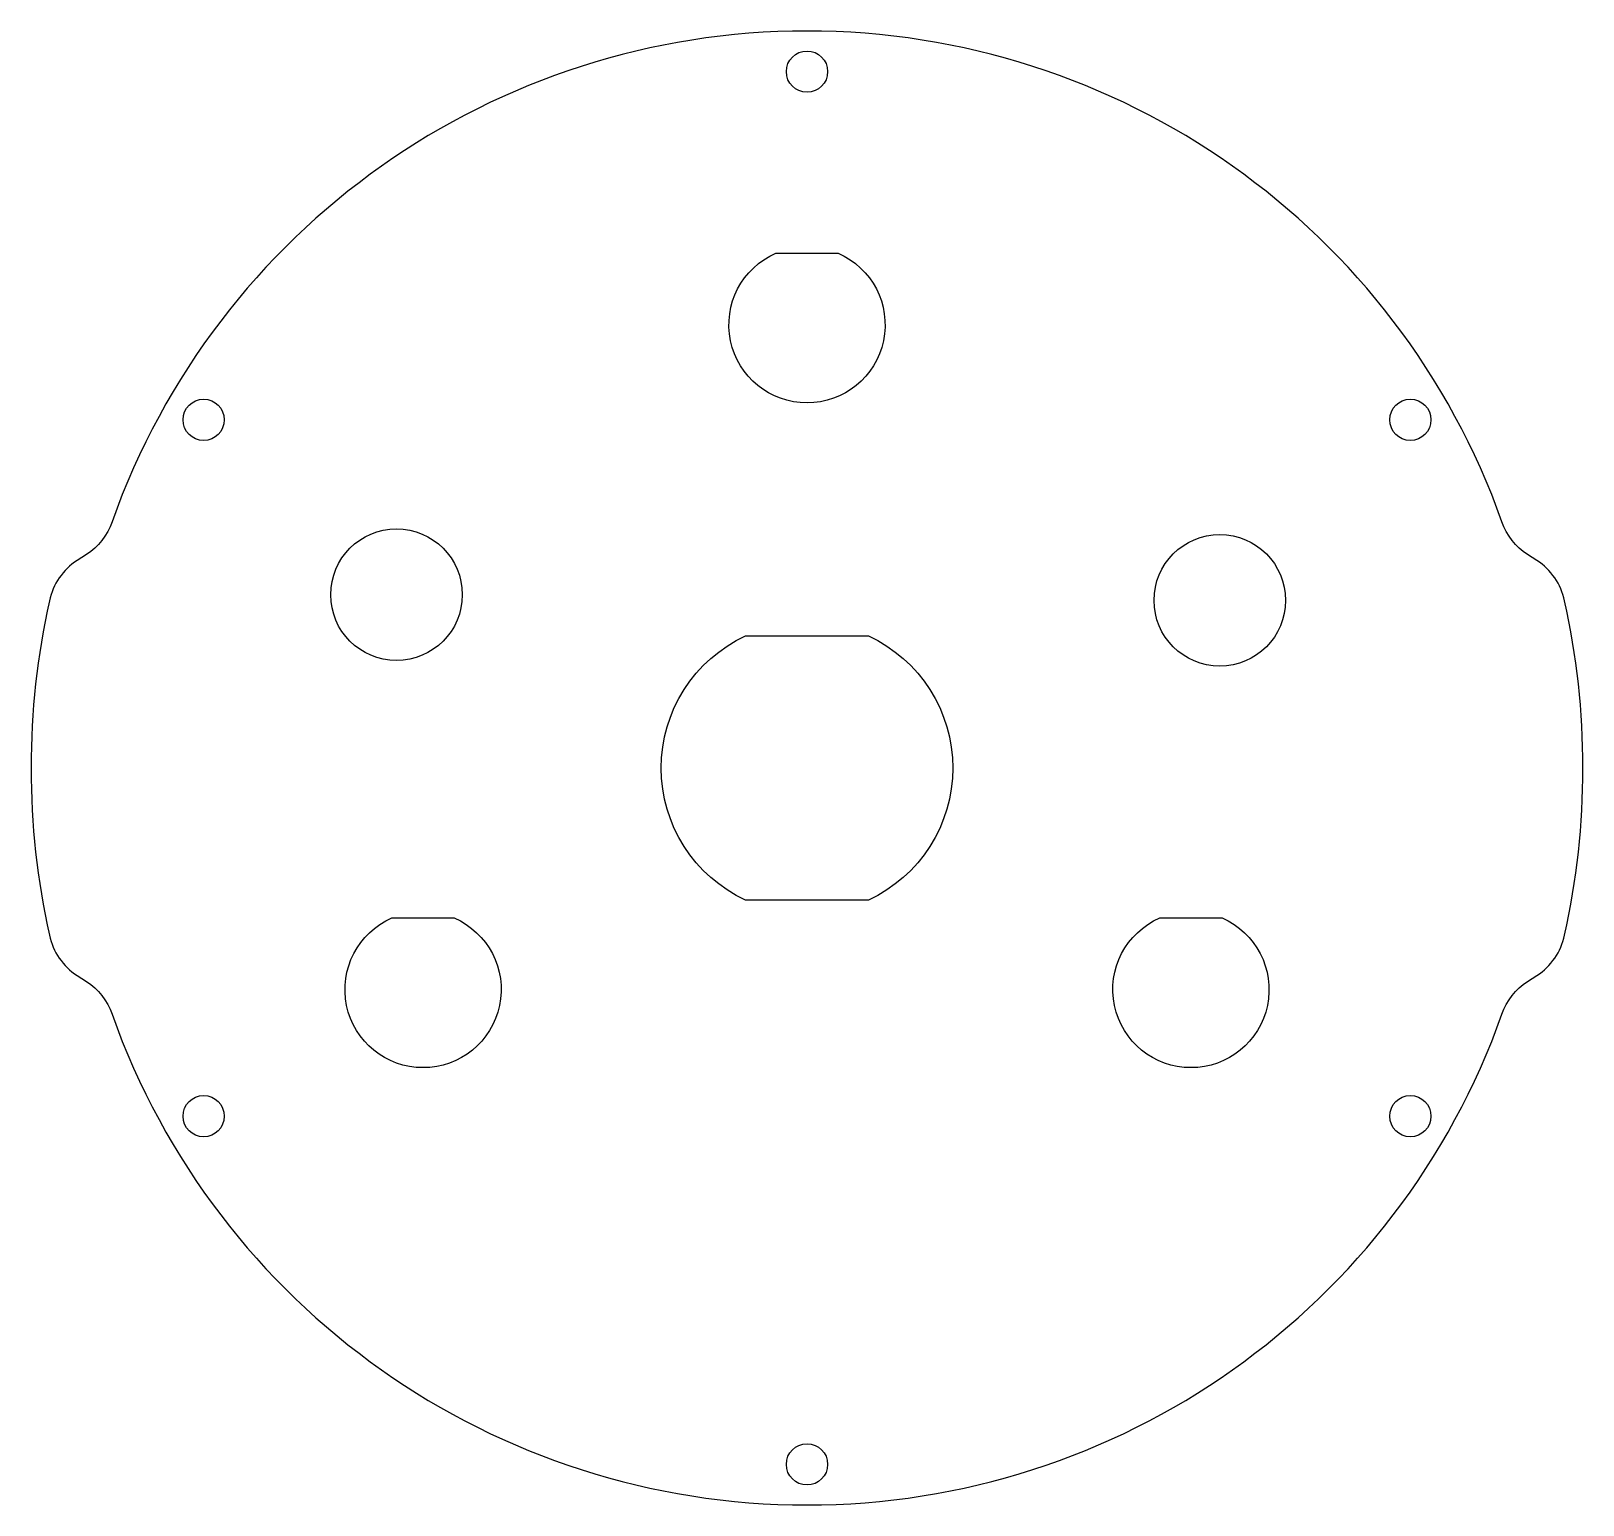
# Model space of a CAD drawing. Header units: millimetres. Extents: x -60 to 60, y -57 to 57.
import ezdxf

# ---------------------------------------------------------------- set-up
doc = ezdxf.new("R2010")
doc.units = ezdxf.units.MM
doc.layers.get('0').update_dxf_attribs({"linetype": 'CONTINUOUS'})

msp = doc.modelspace()

# ---------------------------------------------------------------- linework, layer by layer
for points in [[(56.58, 16.09), (55.86, 16.55, -0.164958), (53.87, 19.08, 0.706734), (-53.87, 19.08, -0.164958), (-55.86, 16.55), (-56.58, 16.09, 0.196698), (-58.73, 12.97, 0.109131), (-58.73, -12.97, 0.196698), (-56.58, -16.09), (-55.86, -16.55, -0.164958), (-53.87, -19.08, 0.706734), (53.87, -19.08, -0.164958), (55.86, -16.55), (56.58, -16.09, 0.196698), (58.73, -12.97, 0.109131), (58.73, 12.97, 0.196698)], [(-2.41, 39.92), (2.41, 39.92, -4.816638)], [(-4.76, 10.25), (4.76, 10.25, -0.638357), (4.76, -10.25), (-4.76, -10.25, -0.638357)], [(-32.17, -11.63), (-27.35, -11.63, -4.816638)], [(27.35, -11.63), (32.17, -11.63, -4.816638)]]:
    msp.add_lwpolyline(points, format="xyb", close=True)
for centre, radius in [((0, 54), 1.6), ((-46.77, 27), 1.6), ((46.77, 27), 1.6), ((-31.82, 13.44), 5.1), ((32, 13), 5.1), ((-46.77, -27), 1.6), ((46.77, -27), 1.6), ((0, -54), 1.6)]:
    msp.add_circle(centre, radius)

doc.saveas('drawing.dxf')
